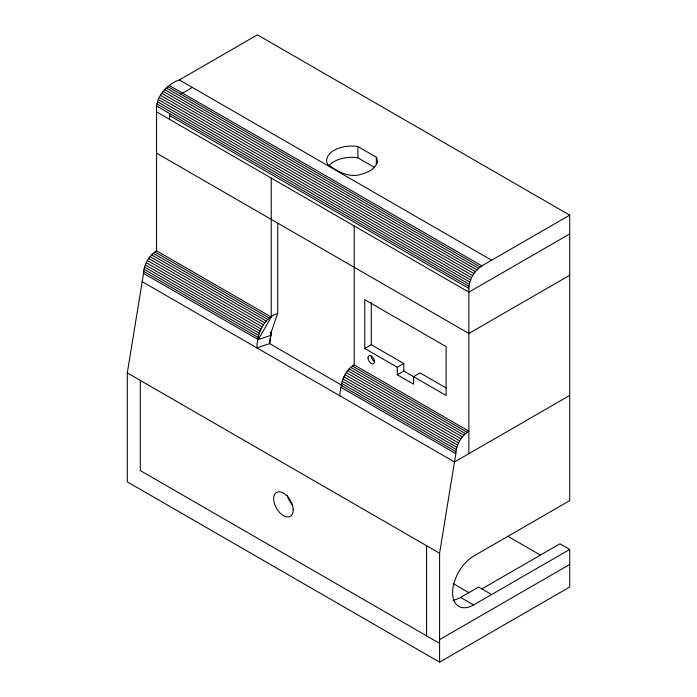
<?xml version="1.0" encoding="UTF-8"?>
<svg xmlns="http://www.w3.org/2000/svg" width="697" height="697" viewBox="0 0 697 697"><rect width="100%" height="100%" fill="white"/><g stroke="black" fill="none" stroke-linecap="round" stroke-linejoin="round"><path stroke-width="1.05" d="M156.572 111.851C155.03 97.223 166.356 84.851 179.338 79.928L257.411 34.85L569.71 215.146L569.71 500.629L473.855 555.971A29.901 17.268 -60 0 0 452.597 592.528A29.901 17.268 -60 0 0 473.629 604.935L569.71 549.463L569.71 587.022L439.589 662.15L127.29 481.854L127.29 372.912L143.556 273.372C143.913 264.398 148.975 255.633 156.572 250.833L156.572 111.851L468.863 292.156L569.71 233.931M169.58 119.37L169.693 113.585M342.192 385.493L269.608 343.586L256.871 347.873C257.088 333.628 263.405 318.503 277.746 313.284L277.746 223.214M339.822 395.765C340.659 384.326 343.464 371.231 354.189 364.932L354.189 225.95M439.589 662.15L439.589 553.218L455.847 453.677C456.204 444.703 461.266 435.93 468.863 431.138L354.189 364.932M468.863 453.677L468.863 288.401C469.22 279.419 474.282 270.654 481.871 265.862L569.71 215.146M270.061 332.46L271.238 332.068L269.608 343.586L271.238 332.068L277.746 313.284M143.556 273.372L258.23 339.578L271.238 317.039L271.238 178.057M180.898 94.182L192.355 87.439M364.766 348.5L371.274 344.745L403.798 363.52L403.798 371.039L397.299 374.794L397.299 367.284L364.766 348.5L364.766 299.666L446.089 346.618L446.089 395.452L403.798 371.039M397.299 367.284L403.798 363.52M569.71 275.254L468.863 333.471L156.572 153.174M569.71 395.452L454.496 461.972L142.205 281.666M453.05 600.117A29.901 17.268 -60 0 0 460.612 597.416L478.621 587.022L491.638 594.541M481.871 588.904L559.944 543.826L569.71 549.463M439.589 639.611L569.71 564.483M258.23 339.578L270.967 335.292M357.918 146.588L354.799 146.143A25.301 14.611 0 0 0 326.928 162.828L327.747 164.483C337.879 171.584 349.345 178.484 362.048 174.05C368.251 172.298 375.204 169.031 377.086 162.305L376.336 157.226L357.918 146.588L357.918 157.862L374.498 167.428M357.918 157.862L354.799 157.409A25.301 14.611 0 0 0 328.914 165.877M169.58 85.626L481.871 265.862M179.338 79.928L491.638 260.225M167.881 86.672L480.172 266.968M166.217 88.014L478.508 268.319M164.605 89.582L476.896 269.878M163.081 91.324L475.371 271.63M161.66 93.241L473.951 273.538M160.38 95.271L472.671 275.576M159.256 97.397L471.555 277.702M158.315 99.575L470.606 279.88M157.557 101.779L469.856 282.076M157.017 103.949L469.308 284.254M156.686 106.075L468.976 286.371M169.58 115.606L468.863 288.401M446.089 387.941L420.064 372.912L413.565 376.668L413.565 384.186L397.299 374.794M156.572 250.833L271.238 317.039M154.873 251.948L269.539 318.154M352.49 366.038L467.164 432.245M153.201 253.29L267.875 319.496M350.826 367.389L465.491 433.595M151.589 254.858L266.263 321.056M349.214 368.948L463.88 435.155M150.064 256.609L264.738 322.807M347.69 370.699L462.355 436.906M148.653 258.517L263.318 324.715M346.27 372.607L460.944 438.814M147.372 260.547L262.037 326.754M344.989 374.646L459.663 440.852M146.248 262.673L260.913 328.879M343.874 376.772L458.539 442.978M145.298 264.851L259.972 331.058M342.924 378.95L457.598 445.156M144.549 267.056L259.214 333.253M342.175 381.146L456.84 447.352M144 269.234L258.674 335.431M341.626 383.324L456.291 449.53M143.669 271.351L258.343 337.557M341.295 385.45L455.96 451.647M341.182 387.471L455.847 453.677M508.174 536.472L540.175 554.951M127.29 372.912L439.589 553.218M453.198 583.616L469.203 592.859M460.612 597.416L473.629 604.935M439.589 643.366L140.306 470.58L140.306 380.431M426.573 545.707L426.573 635.856M376.868 158.28L376.868 163.403M376.336 157.226L376.336 164.396M371.274 302.42L371.274 344.745M292.139 504.489A13.801 7.972 60 0 1 287.208 495.166M374.524 361.647A4.6 2.657 60 0 1 371.274 356.01M293.176 509.272L293.01 512.112A13.801 7.972 60 0 1 284.08 515.998L281.536 514.342A13.801 7.972 60 0 1 273.738 497.562A13.801 7.972 60 0 1 283.653 493.241A13.801 7.972 60 0 1 293.176 509.272M368.016 357.892A4.6 2.657 60 0 0 372.895 363.956A4.6 2.657 60 0 0 372.895 357.456A4.6 2.657 60 0 0 368.016 357.892"/></g></svg>
